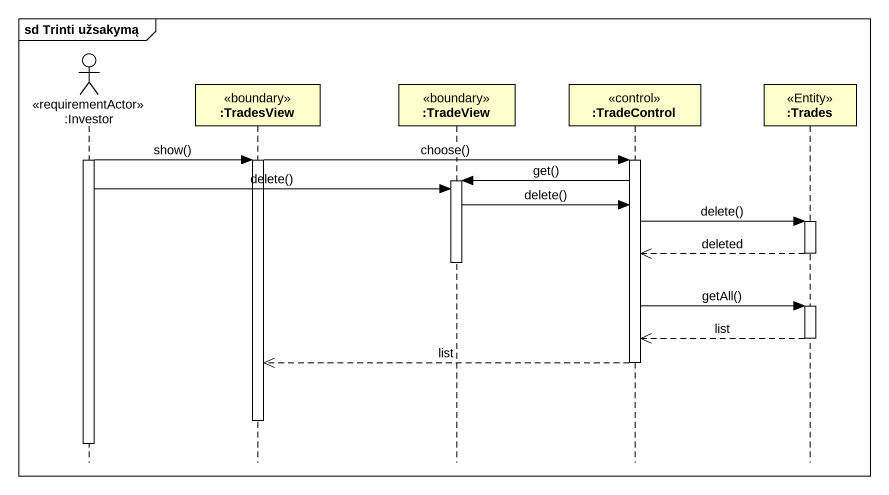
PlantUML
@startuml
mainframe sd Trinti užsakymą
hide footbox
actor ":Investor" as Investor <<requirementActor>>
participant ":TradesView" as TradesView <<boundary>>
participant ":TradeView" as TradeView <<boundary>>
participant ":TradeControl" as TradeControl <<control>>
participant ":Trades" as Trades <<Entity>>

activate Investor
Investor -> TradesView : show()
TradesView -> TradeControl : choose()
activate TradeControl
activate TradesView
TradeControl -> TradeView : get()
activate TradeView
Investor -> TradeView : delete()
TradeView -> TradeControl : delete()
TradeControl -> Trades : delete()
activate Trades
Trades -->> TradeControl : deleted
deactivate Trades
deactivate TradeView
TradeControl -> Trades : getAll()
activate Trades
Trades -->> TradeControl : list
deactivate Trades
TradeControl -->> TradesView : list
deactivate TradeControl
deactivate TradesView
deactivate Investor
@enduml
